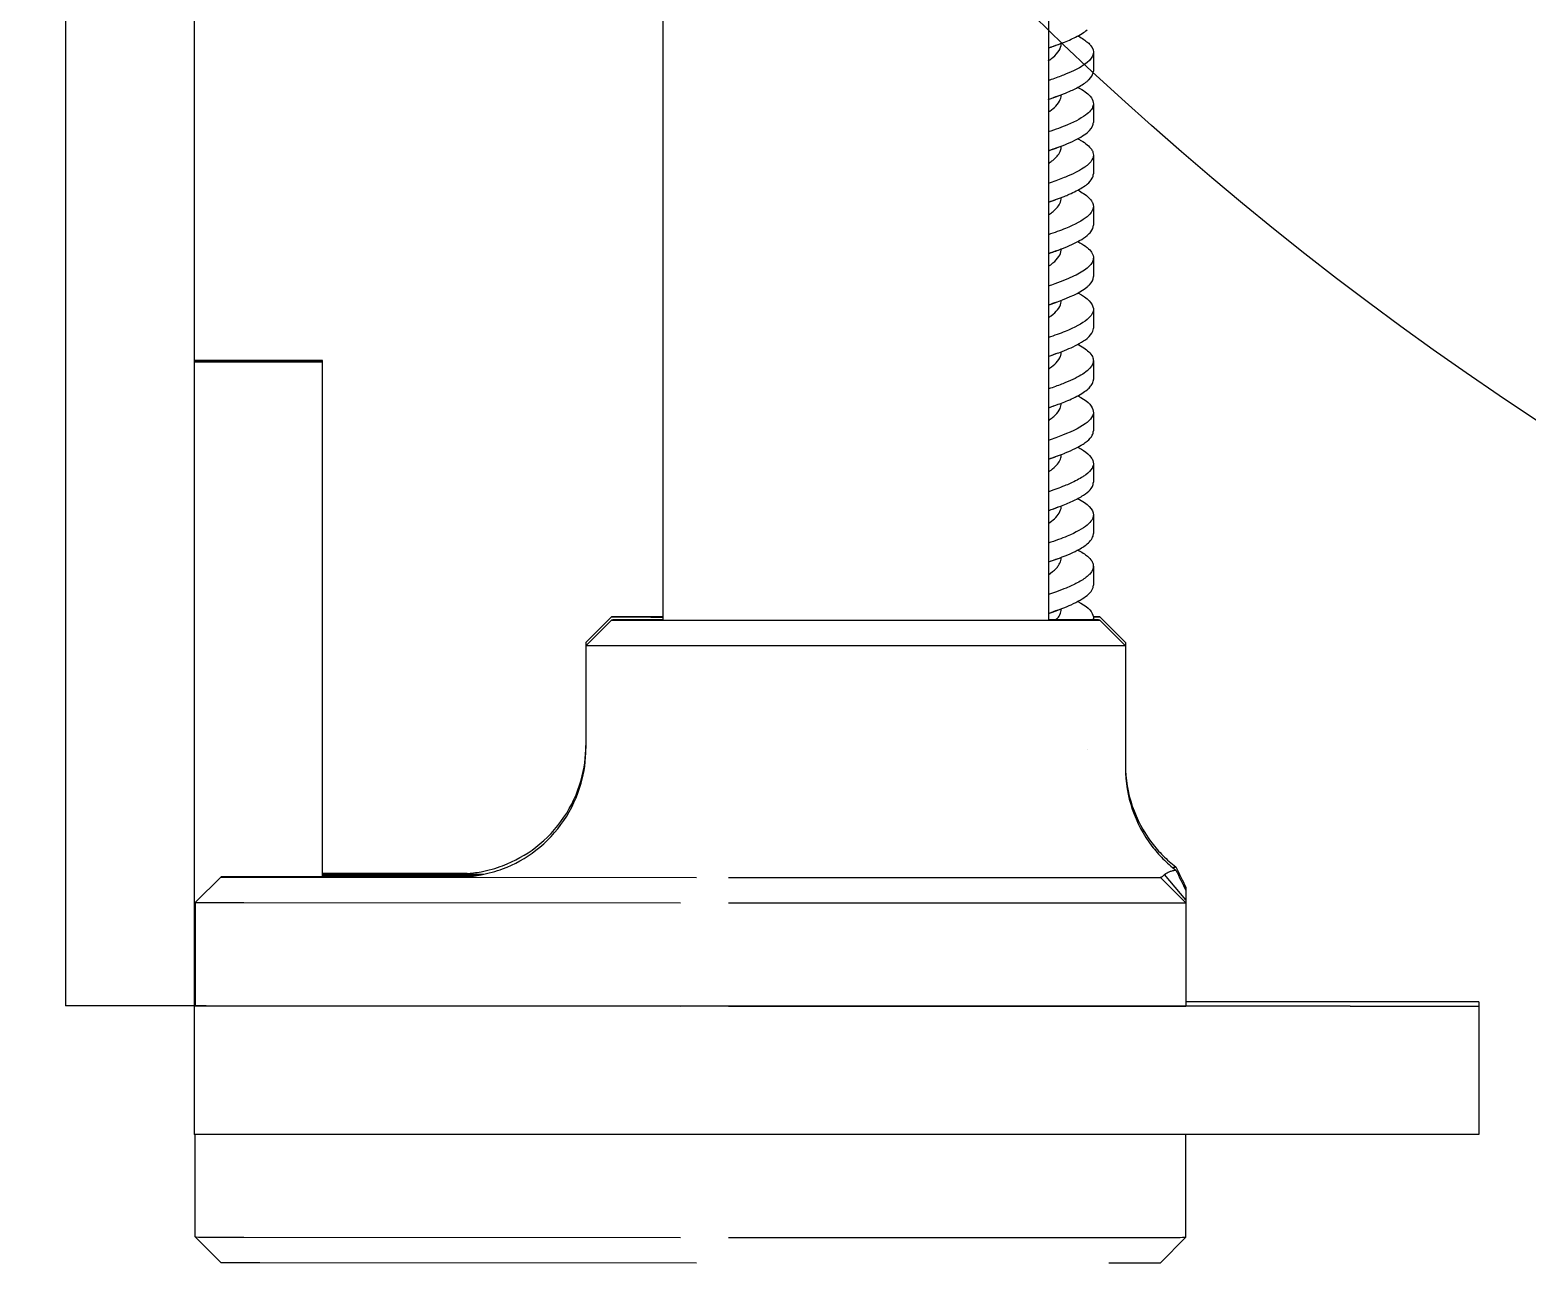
# Model space of a CAD drawing. Header units: millimetres. Extents: x 129 to 6329, y 33 to 3553.
# Drawn here: x 4498.1 to 4614.6, y 727.9 to 823.8 of the extents above; entities that cross this region are included whole.
import ezdxf

# ---------------------------------------------------------------- set-up
doc = ezdxf.new("R2010")
doc.units = ezdxf.units.MM
doc.layers.add('vistasIsometricas', color=255, linetype='Continuous')

msp = doc.modelspace()

# ---------------------------------------------------------------- linework, layer by layer
at = {"layer": 'vistasIsometricas', "extrusion": (0, 1, 0)}
for p, q in [((4500.879, 1483.89), (4500.879, 747.89)), ((4510.879, 1483.218), (4510.879, 747.89)), ((4547.379, 1055.264), (4547.379, 777.92)), ((4577.379, 1055.264), (4577.379, 777.92)), ((4578.379, 822.773), (4578.379, 822.793)), ((4580.879, 822.097), (4580.879, 820.639)), ((4578.379, 818.773), (4578.379, 818.793)), ((4580.879, 818.103), (4580.879, 816.639)), ((4578.379, 814.773), (4578.379, 814.793)), ((4580.879, 814.103), (4580.879, 812.639)), ((4578.379, 810.773), (4578.379, 810.793)), ((4580.879, 810.103), (4580.879, 808.639)), ((4578.379, 806.773), (4578.379, 806.793)), ((4580.879, 806.103), (4580.879, 804.639)), ((4578.379, 802.773), (4578.379, 802.793)), ((4580.879, 802.104), (4580.879, 800.639)), ((4578.379, 798.773), (4578.379, 798.793)), ((4520.879, 798.108), (4510.879, 798.108)), ((4520.879, 798.058), (4510.879, 798.058)), ((4520.879, 798.024), (4510.879, 798.024)), ((4520.879, 797.974), (4510.879, 797.974)), ((4520.879, 798.058), (4520.879, 798.108)), ((4520.879, 798.024), (4520.879, 798.058)), ((4520.879, 797.974), (4520.879, 798.024)), ((4520.879, 757.974), (4520.879, 797.974)), ((4580.879, 798.103), (4580.879, 796.639)), ((4578.379, 794.773), (4578.379, 794.793)), ((4580.879, 794.104), (4580.879, 792.639)), ((4578.379, 790.773), (4578.379, 790.793)), ((4580.879, 790.103), (4580.879, 788.639)), ((4578.379, 786.773), (4578.379, 786.793)), ((4580.879, 786.104), (4580.879, 784.639)), ((4578.379, 782.773), (4578.379, 782.793)), ((4580.879, 782.104), (4580.879, 780.639)), ((4578.379, 778.773), (4578.379, 778.793)), ((4543.379, 778.162), (4541.379, 776.162)), ((4543.379, 777.92), (4541.379, 775.92)), ((4580.879, 778.098), (4580.879, 777.924)), ((4581.379, 778.162), (4583.379, 776.162)), ((4581.379, 777.92), (4583.379, 775.92)), ((4541.379, 776.162), (4541.379, 775.92)), ((4583.379, 776.162), (4583.379, 775.92)), ((4541.379, 775.92), (4541.379, 767.92)), ((4583.379, 775.92), (4583.379, 766.403)), ((4512.979, 757.933), (4510.979, 755.933)), ((4512.979, 757.933), (4512.979, 757.908)), ((4532.136, 757.949), (4515.993, 757.938)), ((4515.993, 757.902), (4549.985, 757.88)), ((4532.136, 758.191), (4520.879, 758.183)), ((4520.879, 758.141), (4533.428, 758.132)), ((4533.309, 758.108), (4520.879, 758.108)), ((4533.033, 758.058), (4520.879, 758.058)), ((4532.818, 758.024), (4520.879, 758.024)), ((4532.413, 757.974), (4520.879, 757.974)), ((4552.478, 757.879), (4582.079, 757.879)), ((4586.079, 757.882), (4586.079, 757.904)), ((4588.079, 755.904), (4586.079, 757.904)), ((4588.079, 756.152), (4586.412, 758.111)), ((4510.979, 755.908), (4510.979, 755.933)), ((4510.979, 755.908), (4510.979, 747.908)), ((4548.738, 755.878), (4514.747, 755.901)), ((4582.079, 755.877), (4552.478, 755.877)), ((4588.079, 755.904), (4588.079, 755.882)), ((4588.079, 755.882), (4588.079, 747.882)), ((4600.879, 748.209), (4588.079, 748.209)), ((4610.879, 748.201), (4610.879, 747.882)), ((4510.879, 747.89), (4500.879, 747.89)), ((4510.879, 747.974), (4510.979, 747.974)), ((4510.879, 747.887), (4510.879, 747.89)), ((4510.879, 747.887), (4510.879, 737.887)), ((4514.747, 747.901), (4548.738, 747.878)), ((4600.879, 747.873), (4526.879, 747.873)), ((4552.478, 747.877), (4582.079, 747.877)), ((4610.879, 747.882), (4610.879, 737.882)), ((4510.979, 729.908), (4510.979, 737.885)), ((4600.879, 737.873), (4526.879, 737.873)), ((4588.079, 729.882), (4588.079, 737.873)), ((4512.979, 727.908), (4510.979, 729.908)), ((4514.747, 729.901), (4548.738, 729.878)), ((4552.478, 729.877), (4582.079, 729.877)), ((4586.079, 727.882), (4588.079, 729.882)), ((4549.985, 727.88), (4515.993, 727.902))]:
    msp.add_line(p, q, dxfattribs=at)
at = {"layer": 'vistasIsometricas'}
msp.add_circle((4757.479, 1010.469), 259.373, dxfattribs=at)
for centre, major_axis, start_param, end_param in [((4562.379, 777.92), (-19, 0), -0.6608453, 3.8024379), ((4562.379, 778.162), (19, 0), 2.4807474, 3.8024379), ((4562.379, 777.92), (15, 0), 3.1415927, 6.2831853), ((4562.379, 778.162), (-19, 0), 2.9111371, 3.3721997), ((4520.979, 757.933), (-8, 0), -0.8979153, 0), ((4520.979, 757.908), (8, 0), 3.1415927, 4.0395079), ((4522.379, 758.162), (-3, 0), 1.0471976, 5.2359878), ((4582.079, 757.882), (-4, 0), 1.5707963, 3.1415927), ((4600.879, 748.201), (-10, 0), 3.1415927, 4.712389), ((4520.979, 747.908), (10, 0), 3.1415927, 4.0395079), ((4582.079, 747.882), (-6, 0), 1.5707963, 3.1415927), ((4600.879, 747.882), (10, 0), 4.712389, 6.2831853), ((4520.979, 729.908), (10, 0), 3.1415927, 4.0395079), ((4582.079, 729.882), (-6, 0), 1.5707963, 3.1415927)]:
    msp.add_ellipse(centre, major_axis=major_axis, ratio=0.0008396, start_param=start_param, end_param=end_param, dxfattribs=at)
at = {"layer": 'vistasIsometricas', "extrusion": (-2.28571e-16, -2.17687e-33, -1)}
msp.add_ellipse((4562.379, 775.92), major_axis=(21, 0), ratio=0.0008396, start_param=-0.0008396, end_param=3.1424323, dxfattribs=at)
at = {"layer": 'vistasIsometricas', "extrusion": (-2.4e-16, -1.184e-30, -1)}
msp.add_ellipse((4520.979, 755.908), major_axis=(10, 0), ratio=0.0008396, start_param=2.2436774, end_param=3.1415927, dxfattribs=at)
at = {"layer": 'vistasIsometricas', "extrusion": (-2.66667e-16, 2.12444e-30, -1)}
msp.add_ellipse((4582.079, 755.882), major_axis=(-6, 0), ratio=0.0008396, start_param=3.1415927, end_param=4.712389, dxfattribs=at)
at = {"layer": 'vistasIsometricas', "extrusion": (-2e-16, 0, -1)}
for centre in [(4526.879, 747.887), (4526.879, 737.887)]:
    msp.add_ellipse(centre, major_axis=(16, 0), ratio=0.0008396, start_param=1.5707963, end_param=3.1415927, dxfattribs=at)
at = {"layer": 'vistasIsometricas', "extrusion": (-2.4e-16, -5.632e-31, -1)}
msp.add_ellipse((4600.879, 737.882), major_axis=(10, 0), ratio=0.0008396, start_param=0, end_param=1.5707963, dxfattribs=at)
at = {"layer": 'vistasIsometricas', "extrusion": (-2e-16, -8.07148e-43, -1)}
msp.add_ellipse((4520.979, 727.908), major_axis=(8, 0), ratio=0.0008396, start_param=2.2436774, end_param=3.140753, dxfattribs=at)
at = {"layer": 'vistasIsometricas', "extrusion": (-2e-16, -4.52619e-43, -1)}
msp.add_ellipse((4582.079, 727.882), major_axis=(4, 0), ratio=0.0008396, start_param=0.0008396, end_param=1.5707963, dxfattribs=at)
at = {"layer": 'vistasIsometricas'}
for points, knots in [([(4577.379, 822.435), (4577.528, 822.485), (4577.673, 822.535), (4577.814, 822.585), (4578.049, 822.668), (4578.273, 822.751), (4578.485, 822.835), (4578.858, 822.981), (4579.194, 823.128), (4579.486, 823.275), (4579.86, 823.462), (4580.164, 823.65), (4580.391, 823.838)], [0.100966748, 0.100966748, 0.100966748, 0.100966748, 0.1011828654, 0.1011828654, 0.1011828654, 0.1015432777, 0.1015432777, 0.1015432777, 0.1021777622, 0.1021777622, 0.1021777622, 0.1029883668, 0.1029883668, 0.1029883668, 0.1029883668]), ([(4577.379, 821.44), (4577.383, 821.443), (4577.387, 821.445), (4577.515, 821.533), (4577.628, 821.618), (4577.941, 821.88), (4578.103, 822.057), (4578.317, 822.404), (4578.373, 822.574), (4578.379, 822.754), (4578.379, 822.763), (4578.379, 822.773)], [-19.38087671, -19.38087671, -19.38087671, -19.38087671, -19.3796805, -19.3796805, -19.34003035, -19.34003035, -19.25761169, -19.25761169, -19.17848212, -19.17848212, -19.17387894, -19.17387894, -19.17387894, -19.17387894]), ([(4579.672, 823.371), (4579.685, 823.365), (4579.697, 823.358), (4580.015, 823.185), (4580.265, 823.019), (4580.537, 822.778), (4580.608, 822.704), (4580.846, 822.407), (4580.912, 822.185), (4580.816, 821.741), (4580.657, 821.522), (4580.391, 821.302)], [2.82517859, 2.82517859, 2.82517859, 2.82517859, 2.8292182, 2.8292182, 2.93018957, 2.93018957, 2.9750656, 2.9750656, 3.11023385, 3.11023385, 3.24367306, 3.24367306, 3.24367306, 3.24367306]), ([(4580.391, 821.302), (4580.131, 821.087), (4579.771, 820.873), (4579.09, 820.549), (4578.839, 820.44), (4578.267, 820.212), (4577.945, 820.093), (4577.527, 819.949), (4577.454, 819.924), (4577.379, 819.899)], [0.00001602, 0.00001602, 0.00001602, 0.00001602, 0.13030753, 0.13030753, 0.19641192, 0.19641192, 0.26853455, 0.26853455, 0.28369629, 0.28369629, 0.28369629, 0.28369629]), ([(4577.379, 818.435), (4577.389, 818.438), (4577.398, 818.441), (4577.565, 818.497), (4577.718, 818.551), (4578.343, 818.773), (4578.771, 818.943), (4579.292, 819.179), (4579.429, 819.245), (4579.895, 819.485), (4580.172, 819.658), (4580.444, 819.882), (4580.5, 819.932), (4580.718, 820.151), (4580.823, 820.319), (4580.873, 820.539), (4580.879, 820.589), (4580.879, 820.639)], [1.33849768, 1.33849768, 1.33849768, 1.33849768, 1.34043276, 1.34043276, 1.37261066, 1.37261066, 1.47562113, 1.47562113, 1.51571681, 1.51571681, 1.62088994, 1.62088994, 1.65124403, 1.65124403, 1.75368973, 1.75368973, 1.78415388, 1.78415388, 1.78415388, 1.78415388]), ([(4579.672, 819.371), (4579.673, 819.371), (4579.674, 819.371), (4579.674, 819.37), (4579.882, 819.259), (4580.067, 819.146), (4580.227, 819.031), (4580.387, 818.916), (4580.522, 818.799), (4580.626, 818.68), (4580.765, 818.52), (4580.85, 818.358), (4580.873, 818.192), (4580.882, 818.125), (4580.881, 818.057), (4580.869, 817.989), (4580.83, 817.765), (4580.674, 817.536), (4580.391, 817.302)], [0.9083892364, 0.9083892364, 0.9083892364, 0.9083892364, 0.9083905055, 0.9083905055, 0.9083905055, 0.9088109033, 0.9088109033, 0.9088109033, 0.9092348817, 0.9092348817, 0.9092348817, 0.9098048334, 0.9098048334, 0.9098048334, 0.9100368615, 0.9100368615, 0.9100368615, 0.9107987636, 0.9107987636, 0.9107987636, 0.9107987636]), ([(4577.379, 817.44), (4577.42, 817.468), (4577.46, 817.496), (4577.673, 817.651), (4577.824, 817.777), (4578.116, 818.075), (4578.237, 818.246), (4578.337, 818.493), (4578.358, 818.568), (4578.376, 818.686), (4578.379, 818.73), (4578.379, 818.773)], [-21.24869334, -21.24869334, -21.24869334, -21.24869334, -21.23570684, -21.23570684, -21.17670861, -21.17670861, -21.0969111, -21.0969111, -21.06201664, -21.06201664, -21.04172758, -21.04172758, -21.04172758, -21.04172758]), ([(4580.391, 817.302), (4580.055, 817.024), (4579.541, 816.74), (4578.852, 816.448), (4578.426, 816.268), (4577.927, 816.085), (4577.37, 815.899)], [0.9107987636, 0.9107987636, 0.9107987636, 0.9107987636, 0.9117010685, 0.9117010685, 0.9117010685, 0.9122597053, 0.9122597053, 0.9122597053, 0.9122597053]), ([(4577.379, 814.435), (4577.42, 814.449), (4577.461, 814.462), (4578.178, 814.707), (4578.771, 814.936), (4579.741, 815.391), (4580.12, 815.614), (4580.391, 815.838)], [2.95996242, 2.95996242, 2.95996242, 2.95996242, 2.96832191, 2.96832191, 3.10813708, 3.10813708, 3.24382343, 3.24382343, 3.24382343, 3.24382343]), ([(4580.391, 815.838), (4580.663, 816.063), (4580.819, 816.285), (4580.865, 816.503), (4580.874, 816.549), (4580.879, 816.594), (4580.879, 816.639)], [0.0888612408, 0.0888612408, 0.0888612408, 0.0888612408, 0.0897441875, 0.0897441875, 0.0897441875, 0.089928521, 0.089928521, 0.089928521, 0.089928521]), ([(4577.379, 813.44), (4577.477, 813.507), (4577.568, 813.573), (4577.737, 813.707), (4577.815, 813.775), (4577.971, 813.924), (4578.046, 814.006), (4578.208, 814.213), (4578.279, 814.338), (4578.361, 814.567), (4578.379, 814.67), (4578.379, 814.773)], [-21.78965959, -21.78965959, -21.78965959, -21.78965959, -21.75859932, -21.75859932, -21.72730174, -21.72730174, -21.68914108, -21.68914108, -21.63078421, -21.63078421, -21.58271176, -21.58271176, -21.58271176, -21.58271176]), ([(4579.672, 815.371), (4579.712, 815.35), (4579.75, 815.329), (4579.788, 815.308), (4579.828, 815.285), (4579.868, 815.262), (4579.907, 815.239), (4580.294, 815.009), (4580.571, 814.779), (4580.728, 814.549), (4580.783, 814.467), (4580.823, 814.386), (4580.848, 814.305), (4580.894, 814.156), (4580.889, 814.007), (4580.833, 813.858), (4580.763, 813.673), (4580.615, 813.487), (4580.391, 813.302)], [0.9092555619, 0.9092555619, 0.9092555619, 0.9092555619, 0.9093466941, 0.9093466941, 0.9093466941, 0.9094458362, 0.9094458362, 0.9094458362, 0.9104407111, 0.9104407111, 0.9104407111, 0.9107917819, 0.9107917819, 0.9107917819, 0.9114356083, 0.9114356083, 0.9114356083, 0.9122368697, 0.9122368697, 0.9122368697, 0.9122368697]), ([(4580.391, 813.302), (4580.336, 813.257), (4580.278, 813.212), (4580.215, 813.167), (4579.892, 812.937), (4579.455, 812.707), (4578.919, 812.477), (4578.781, 812.418), (4578.636, 812.358), (4578.485, 812.299), (4578.146, 812.166), (4577.776, 812.032), (4577.379, 811.899)], [0.9122368697, 0.9122368697, 0.9122368697, 0.9122368697, 0.9124304813, 0.9124304813, 0.9124304813, 0.9134253546, 0.9134253546, 0.9134253546, 0.9136819576, 0.9136819576, 0.9136819576, 0.9142584892, 0.9142584892, 0.9142584892, 0.9142584892]), ([(4580.391, 811.838), (4580.574, 811.989), (4580.706, 812.14), (4580.848, 812.407), (4580.879, 812.523), (4580.879, 812.639)], [0.00001533, 0.00001533, 0.00001533, 0.00001533, 0.09171437, 0.09171437, 0.16205741, 0.16205741, 0.16205741, 0.16205741]), ([(4577.379, 810.435), (4577.816, 810.582), (4578.227, 810.73), (4578.603, 810.882), (4578.739, 810.936), (4578.871, 810.991), (4578.998, 811.047), (4579.391, 811.219), (4579.736, 811.394), (4580.019, 811.572), (4580.158, 811.66), (4580.283, 811.748), (4580.391, 811.838)], [0.0876025683, 0.0876025683, 0.0876025683, 0.0876025683, 0.0881690572, 0.0881690572, 0.0881690572, 0.0883740821, 0.0883740821, 0.0883740821, 0.0890119541, 0.0890119541, 0.0890119541, 0.0893265779, 0.0893265779, 0.0893265779, 0.0893265779]), ([(4579.672, 811.371), (4579.835, 811.284), (4579.983, 811.196), (4580.116, 811.108), (4580.444, 810.89), (4580.673, 810.668), (4580.79, 810.445), (4580.795, 810.436), (4580.799, 810.427), (4580.804, 810.418), (4580.913, 810.19), (4580.904, 809.96), (4580.771, 809.727), (4580.69, 809.586), (4580.563, 809.444), (4580.391, 809.302)], [0.9164683224, 0.9164683224, 0.9164683224, 0.9164683224, 0.9168591253, 0.9168591253, 0.9168591253, 0.9178287872, 0.9178287872, 0.9178287872, 0.9178683916, 0.9178683916, 0.9178683916, 0.9188558355, 0.9188558355, 0.9188558355, 0.9194533994, 0.9194533994, 0.9194533994, 0.9194533994]), ([(4577.379, 809.44), (4577.412, 809.463), (4577.445, 809.486), (4577.572, 809.576), (4577.659, 809.644), (4577.837, 809.794), (4577.923, 809.875), (4578.115, 810.082), (4578.204, 810.208), (4578.342, 810.48), (4578.379, 810.626), (4578.379, 810.773)], [-22.49325584, -22.49325584, -22.49325584, -22.49325584, -22.48268017, -22.48268017, -22.45108007, -22.45108007, -22.41301277, -22.41301277, -22.35471346, -22.35471346, -22.28629924, -22.28629924, -22.28629924, -22.28629924]), ([(4580.391, 809.302), (4580.026, 809), (4579.454, 808.694), (4578.697, 808.384), (4578.305, 808.223), (4577.86, 808.061), (4577.373, 807.899)], [0.9194533994, 0.9194533994, 0.9194533994, 0.9194533994, 0.9207189639, 0.9207189639, 0.9207189639, 0.9213744946, 0.9213744946, 0.9213744946, 0.9213744946]), ([(4577.379, 806.435), (4577.692, 806.54), (4577.989, 806.645), (4578.267, 806.751), (4578.341, 806.779), (4578.414, 806.807), (4578.485, 806.835), (4578.999, 807.037), (4579.441, 807.239), (4579.799, 807.441), (4580.033, 807.573), (4580.231, 807.705), (4580.39, 807.838)], [0.07784549, 0.07784549, 0.07784549, 0.07784549, 0.0783006844, 0.0783006844, 0.0783006844, 0.0784218722, 0.0784218722, 0.0784218722, 0.0792955639, 0.0792955639, 0.0792955639, 0.0798669593, 0.0798669593, 0.0798669593, 0.0798669593]), ([(4580.39, 807.838), (4580.509, 807.936), (4580.606, 808.034), (4580.682, 808.132), (4580.813, 808.301), (4580.879, 808.47), (4580.879, 808.639)], [0.0798669598, 0.0798669598, 0.0798669598, 0.0798669598, 0.0802904534, 0.0802904534, 0.0802904534, 0.0810219102, 0.0810219102, 0.0810219102, 0.0810219102]), ([(4577.379, 805.44), (4577.507, 805.527), (4577.624, 805.615), (4577.926, 805.867), (4578.08, 806.031), (4578.3, 806.366), (4578.363, 806.536), (4578.378, 806.728), (4578.379, 806.751), (4578.379, 806.773)], [-21.87098104, -21.87098104, -21.87098104, -21.87098104, -21.83028917, -21.83028917, -21.75360522, -21.75360522, -21.6744126, -21.6744126, -21.66396794, -21.66396794, -21.66396794, -21.66396794]), ([(4579.672, 807.371), (4579.898, 807.25), (4580.094, 807.129), (4580.349, 806.942), (4580.429, 806.876), (4580.631, 806.686), (4580.729, 806.563), (4580.89, 806.25), (4580.905, 806.061), (4580.805, 805.78), (4580.753, 805.688), (4580.606, 805.498), (4580.509, 805.4), (4580.391, 805.302)], [2.82567184, 2.82567184, 2.82567184, 2.82567184, 2.89919582, 2.89919582, 2.93917586, 2.93917586, 3.01400834, 3.01400834, 3.12880368, 3.12880368, 3.18457234, 3.18457234, 3.24396067, 3.24396067, 3.24396067, 3.24396067]), ([(4580.391, 805.302), (4580.261, 805.194), (4580.106, 805.087), (4579.768, 804.884), (4579.59, 804.789), (4578.967, 804.486), (4578.457, 804.279), (4577.715, 804.013), (4577.55, 803.956), (4577.379, 803.899)], [0.00001806, 0.00001806, 0.00001806, 0.00001806, 0.06502945, 0.06502945, 0.12291706, 0.12291706, 0.24891732, 0.24891732, 0.28367489, 0.28367489, 0.28367489, 0.28367489]), ([(4580.391, 803.837), (4580.456, 803.892), (4580.515, 803.946), (4580.568, 804), (4580.774, 804.213), (4580.879, 804.426), (4580.879, 804.639)], [0.0740865976, 0.0740865976, 0.0740865976, 0.0740865976, 0.0743211452, 0.0743211452, 0.0743211452, 0.0752415324, 0.0752415324, 0.0752415324, 0.0752415324]), ([(4577.378, 802.435), (4577.775, 802.568), (4578.146, 802.701), (4578.485, 802.834), (4579.335, 803.169), (4579.987, 803.503), (4580.391, 803.837)], [0.0720649959, 0.0720649959, 0.0720649959, 0.0720649959, 0.0726415102, 0.0726415102, 0.0726415102, 0.0740865975, 0.0740865975, 0.0740865975, 0.0740865975]), ([(4579.672, 803.371), (4580.449, 802.953), (4580.846, 802.547), (4580.877, 802.155), (4580.9, 801.863), (4580.726, 801.579), (4580.391, 801.302)], [0.9229651793, 0.9229651793, 0.9229651793, 0.9229651793, 0.9241442993, 0.9241442993, 0.9241442993, 0.9250195987, 0.9250195987, 0.9250195987, 0.9250195987]), ([(4577.379, 801.44), (4577.458, 801.494), (4577.533, 801.548), (4577.8, 801.754), (4577.962, 801.905), (4578.228, 802.232), (4578.319, 802.406), (4578.372, 802.645), (4578.379, 802.709), (4578.379, 802.773)], [-23.73916587, -23.73916587, -23.73916587, -23.73916587, -23.71408707, -23.71408707, -23.64338651, -23.64338651, -23.56210988, -23.56210988, -23.53217476, -23.53217476, -23.53217476, -23.53217476]), ([(4580.391, 801.302), (4580.005, 800.983), (4579.408, 800.673), (4578.672, 800.374), (4578.277, 800.213), (4577.844, 800.054), (4577.383, 799.899)], [0.9250195987, 0.9250195987, 0.9250195987, 0.9250195987, 0.9260270399, 0.9260270399, 0.9260270399, 0.9265679563, 0.9265679563, 0.9265679563, 0.9265679563]), ([(4580.391, 799.838), (4580.611, 800.02), (4580.759, 800.202), (4580.857, 800.456), (4580.873, 800.526), (4580.879, 800.611), (4580.879, 800.625), (4580.879, 800.639)], [0.00001509, 0.00001509, 0.00001509, 0.00001509, 0.11070877, 0.11070877, 0.15343228, 0.15343228, 0.16206011, 0.16206011, 0.16206011, 0.16206011]), ([(4577.379, 798.435), (4577.761, 798.563), (4578.118, 798.691), (4578.696, 798.917), (4578.928, 799.014), (4579.376, 799.217), (4579.588, 799.323), (4580.021, 799.565), (4580.226, 799.701), (4580.391, 799.838)], [2.96068664, 2.96068664, 2.96068664, 2.96068664, 3.03856401, 3.03856401, 3.09738964, 3.09738964, 3.16172657, 3.16172657, 3.24425987, 3.24425987, 3.24425987, 3.24425987]), ([(4577.379, 797.44), (4577.411, 797.462), (4577.443, 797.484), (4577.671, 797.647), (4577.839, 797.789), (4578.136, 798.1), (4578.25, 798.27), (4578.345, 798.518), (4578.364, 798.596), (4578.377, 798.707), (4578.379, 798.74), (4578.379, 798.773)], [-24.2798402, -24.2798402, -24.2798402, -24.2798402, -24.26965495, -24.26965495, -24.20371189, -24.20371189, -24.12463443, -24.12463443, -24.08838898, -24.08838898, -24.0728764, -24.0728764, -24.0728764, -24.0728764]), ([(4579.672, 799.371), (4579.699, 799.357), (4579.726, 799.343), (4579.751, 799.328), (4580.12, 799.124), (4580.404, 798.919), (4580.594, 798.715), (4580.717, 798.582), (4580.801, 798.449), (4580.844, 798.317), (4580.876, 798.219), (4580.886, 798.122), (4580.874, 798.024), (4580.846, 797.794), (4580.696, 797.564), (4580.428, 797.333), (4580.416, 797.323), (4580.403, 797.312), (4580.391, 797.302)], [0.9325191214, 0.9325191214, 0.9325191214, 0.9325191214, 0.9325816638, 0.9325816638, 0.9325816638, 0.9334702884, 0.9334702884, 0.9334702884, 0.934045679, 0.934045679, 0.934045679, 0.9344683226, 0.9344683226, 0.9344683226, 0.9354640771, 0.9354640771, 0.9354640771, 0.9355096942, 0.9355096942, 0.9355096942, 0.9355096942]), ([(4580.391, 797.302), (4580.125, 797.082), (4579.754, 796.863), (4579.288, 796.643), (4579.053, 796.532), (4578.794, 796.421), (4578.513, 796.31), (4578.212, 796.191), (4577.886, 796.072), (4577.538, 795.953), (4577.485, 795.935), (4577.432, 795.917), (4577.379, 795.899)], [0.9355096956, 0.9355096956, 0.9355096956, 0.9355096956, 0.9364575967, 0.9364575967, 0.9364575967, 0.9369358576, 0.9369358576, 0.9369358576, 0.9374489131, 0.9374489131, 0.9374489131, 0.9375259722, 0.9375259722, 0.9375259722, 0.9375259722]), ([(4577.379, 794.435), (4577.551, 794.493), (4577.719, 794.551), (4578.246, 794.739), (4578.583, 794.869), (4579.09, 795.086), (4579.278, 795.172), (4579.842, 795.451), (4580.157, 795.644), (4580.499, 795.928), (4580.59, 796.018), (4580.742, 796.205), (4580.799, 796.302), (4580.859, 796.464), (4580.873, 796.529), (4580.879, 796.61), (4580.879, 796.625), (4580.879, 796.639)], [1.33829429, 1.33829429, 1.33829429, 1.33829429, 1.37342883, 1.37342883, 1.45252794, 1.45252794, 1.50464341, 1.50464341, 1.62192573, 1.62192573, 1.67650049, 1.67650049, 1.73535366, 1.73535366, 1.77486952, 1.77486952, 1.78389771, 1.78389771, 1.78389771, 1.78389771]), ([(4577.379, 793.44), (4577.481, 793.51), (4577.576, 793.579), (4577.752, 793.72), (4577.833, 793.791), (4578.088, 794.039), (4578.218, 794.215), (4578.351, 794.519), (4578.379, 794.646), (4578.379, 794.773)], [-24.98325505, -24.98325505, -24.98325505, -24.98325505, -24.9508089, -24.9508089, -24.91772458, -24.91772458, -24.83547439, -24.83547439, -24.77623349, -24.77623349, -24.77623349, -24.77623349]), ([(4579.671, 795.372), (4580.332, 795.016), (4580.738, 794.661), (4580.848, 794.305), (4580.951, 793.971), (4580.795, 793.636), (4580.391, 793.302)], [0.9381572834, 0.9381572834, 0.9381572834, 0.9381572834, 0.9396935347, 0.9396935347, 0.9396935347, 0.9411386232, 0.9411386232, 0.9411386232, 0.9411386232]), ([(4580.391, 793.302), (4579.987, 792.968), (4579.335, 792.633), (4578.485, 792.299), (4578.146, 792.166), (4577.775, 792.032), (4577.377, 791.899)], [0.9411386232, 0.9411386232, 0.9411386232, 0.9411386232, 0.9425837118, 0.9425837118, 0.9425837118, 0.9431602263, 0.9431602263, 0.9431602263, 0.9431602263]), ([(4580.391, 791.838), (4580.576, 791.991), (4580.71, 792.145), (4580.79, 792.298), (4580.849, 792.412), (4580.879, 792.526), (4580.879, 792.639)], [0.0560309198, 0.0560309198, 0.0560309198, 0.0560309198, 0.0566907897, 0.0566907897, 0.0566907897, 0.0571841151, 0.0571841151, 0.0571841151, 0.0571841151]), ([(4577.379, 790.435), (4577.825, 790.585), (4578.236, 790.734), (4578.606, 790.883), (4578.634, 790.894), (4578.662, 790.905), (4578.689, 790.917), (4579.255, 791.148), (4579.721, 791.378), (4580.073, 791.607), (4580.192, 791.684), (4580.298, 791.761), (4580.391, 791.838)], [0.0540457292, 0.0540457292, 0.0540457292, 0.0540457292, 0.0546751541, 0.0546751541, 0.0546751541, 0.0547229646, 0.0547229646, 0.0547229646, 0.0557017277, 0.0557017277, 0.0557017277, 0.0560309177, 0.0560309177, 0.0560309177, 0.0560309177]), ([(4579.672, 791.371), (4579.705, 791.354), (4579.737, 791.336), (4579.896, 791.248), (4580.013, 791.177), (4580.372, 790.937), (4580.564, 790.768), (4580.729, 790.55), (4580.761, 790.5), (4580.879, 790.277), (4580.902, 790.104), (4580.838, 789.863), (4580.81, 789.797), (4580.675, 789.56), (4580.513, 789.39), (4580.218, 789.168), (4580.142, 789.115), (4579.792, 788.889), (4579.461, 788.717), (4578.93, 788.48), (4578.78, 788.417), (4578.246, 788.202), (4577.83, 788.05), (4577.379, 787.899)], [2.82568737, 2.82568737, 2.82568737, 2.82568737, 2.83637879, 2.83637879, 2.87936566, 2.87936566, 2.98172346, 2.98172346, 3.01178676, 3.01178676, 3.11699528, 3.11699528, 3.15742014, 3.15742014, 3.26035032, 3.26035032, 3.29230139, 3.29230139, 3.39718651, 3.39718651, 3.43565065, 3.43565065, 3.52760597, 3.52760597, 3.52760597, 3.52760597]), ([(4577.379, 789.44), (4577.453, 789.491), (4577.524, 789.542), (4577.915, 789.84), (4578.143, 790.086), (4578.334, 790.465), (4578.371, 790.596), (4578.379, 790.743), (4578.379, 790.758), (4578.379, 790.773)], [-24.36132685, -24.36132685, -24.36132685, -24.36132685, -24.33770851, -24.33770851, -24.22255439, -24.22255439, -24.16131862, -24.16131862, -24.15422575, -24.15422575, -24.15422575, -24.15422575]), ([(4577.379, 786.435), (4577.522, 786.483), (4577.662, 786.531), (4578.052, 786.669), (4578.293, 786.759), (4578.87, 786.987), (4579.186, 787.125), (4579.634, 787.348), (4579.789, 787.433), (4580.05, 787.59), (4580.16, 787.662), (4580.451, 787.876), (4580.6, 788.018), (4580.741, 788.211), (4580.773, 788.263), (4580.852, 788.424), (4580.879, 788.531), (4580.879, 788.639)], [1.33885283, 1.33885283, 1.33885283, 1.33885283, 1.36809431, 1.36809431, 1.42247147, 1.42247147, 1.5065026, 1.5065026, 1.55761783, 1.55761783, 1.60163367, 1.60163367, 1.68744451, 1.68744451, 1.7189454, 1.7189454, 1.7844402, 1.7844402, 1.7844402, 1.7844402]), ([(4577.379, 785.44), (4577.557, 785.561), (4577.712, 785.682), (4577.998, 785.945), (4578.12, 786.086), (4578.314, 786.398), (4578.371, 786.567), (4578.379, 786.749), (4578.379, 786.761), (4578.379, 786.773)], [-26.22922857, -26.22922857, -26.22922857, -26.22922857, -26.17279655, -26.17279655, -26.10695694, -26.10695694, -26.02787548, -26.02787548, -26.02221843, -26.02221843, -26.02221843, -26.02221843]), ([(4579.669, 787.372), (4580.43, 786.963), (4580.891, 786.534), (4580.879, 786.087), (4580.872, 785.831), (4580.714, 785.57), (4580.391, 785.302)], [0.9537170421, 0.9537170421, 0.9537170421, 0.9537170421, 0.9553821522, 0.9553821522, 0.9553821522, 0.9563317186, 0.9563317186, 0.9563317186, 0.9563317186]), ([(4580.391, 785.302), (4580.053, 785.022), (4579.534, 784.736), (4578.839, 784.443), (4578.415, 784.264), (4577.921, 784.083), (4577.371, 783.899)], [0.9563317186, 0.9563317186, 0.9563317186, 0.9563317186, 0.9573227594, 0.9573227594, 0.9573227594, 0.9579270724, 0.9579270724, 0.9579270724, 0.9579270724]), ([(4580.391, 783.838), (4580.676, 784.073), (4580.838, 784.308), (4580.877, 784.576), (4580.879, 784.608), (4580.879, 784.639)], [0.00001359, 0.00001359, 0.00001359, 0.00001359, 0.14293371, 0.14293371, 0.16218134, 0.16218134, 0.16218134, 0.16218134]), ([(4577.379, 782.435), (4577.595, 782.507), (4577.805, 782.581), (4578.008, 782.654), (4578.625, 782.879), (4579.174, 783.109), (4579.622, 783.345), (4579.929, 783.506), (4580.189, 783.671), (4580.391, 783.838)], [0.0475266084, 0.0475266084, 0.0475266084, 0.0475266084, 0.047797479, 0.047797479, 0.047797479, 0.0486224456, 0.0486224456, 0.0486224456, 0.0491890284, 0.0491890284, 0.0491890284, 0.0491890284]), ([(4579.672, 783.371), (4579.974, 783.21), (4580.226, 783.046), (4580.42, 782.881), (4580.56, 782.761), (4580.67, 782.64), (4580.748, 782.518), (4580.816, 782.41), (4580.859, 782.3), (4580.873, 782.19), (4580.903, 781.963), (4580.815, 781.733), (4580.601, 781.499), (4580.541, 781.434), (4580.47, 781.368), (4580.391, 781.302)], [0.9575297732, 0.9575297732, 0.9575297732, 0.9575297732, 0.9582495812, 0.9582495812, 0.9582495812, 0.9587713915, 0.9587713915, 0.9587713915, 0.9592365178, 0.9592365178, 0.9592365178, 0.9601951208, 0.9601951208, 0.9601951208, 0.9604645901, 0.9604645901, 0.9604645901, 0.9604645901]), ([(4577.379, 781.44), (4577.619, 781.604), (4577.819, 781.767), (4578.045, 782.005), (4578.107, 782.08), (4578.255, 782.289), (4578.319, 782.423), (4578.37, 782.63), (4578.379, 782.701), (4578.379, 782.773)], [-26.77019307, -26.77019307, -26.77019307, -26.77019307, -26.69393595, -26.69393595, -26.65932518, -26.65932518, -26.59668416, -26.59668416, -26.56321476, -26.56321476, -26.56321476, -26.56321476]), ([(4580.391, 781.302), (4580.194, 781.139), (4579.937, 780.975), (4579.622, 780.809), (4579.368, 780.675), (4579.077, 780.541), (4578.749, 780.405), (4578.519, 780.31), (4578.272, 780.215), (4578.008, 780.119), (4577.808, 780.046), (4577.598, 779.972), (4577.379, 779.899)], [0.9604645903, 0.9604645903, 0.9604645903, 0.9604645903, 0.9611277305, 0.9611277305, 0.9611277305, 0.9616615647, 0.9616615647, 0.9616615647, 0.9620363476, 0.9620363476, 0.9620363476, 0.9623207115, 0.9623207115, 0.9623207115, 0.9623207115]), ([(4577.379, 778.435), (4577.486, 778.471), (4577.591, 778.507), (4577.975, 778.641), (4578.24, 778.738), (4578.724, 778.929), (4578.943, 779.021), (4579.404, 779.23), (4579.636, 779.347), (4580.056, 779.589), (4580.24, 779.713), (4580.516, 779.942), (4580.618, 780.046), (4580.795, 780.282), (4580.854, 780.415), (4580.877, 780.579), (4580.879, 780.609), (4580.879, 780.639)], [1.3385181, 1.3385181, 1.3385181, 1.3385181, 1.36031117, 1.36031117, 1.41967929, 1.41967929, 1.47561617, 1.47561617, 1.54663471, 1.54663471, 1.62206484, 1.62206484, 1.6850663, 1.6850663, 1.76560275, 1.76560275, 1.78405194, 1.78405194, 1.78405194, 1.78405194]), ([(4577.973, 777.929), (4578.067, 778.028), (4578.146, 778.127), (4578.297, 778.369), (4578.352, 778.512), (4578.376, 778.694), (4578.379, 778.734), (4578.379, 778.773)], [-27.39714032, -27.39714032, -27.39714032, -27.39714032, -27.35101283, -27.35101283, -27.28451286, -27.28451286, -27.26612794, -27.26612794, -27.26612794, -27.26612794]), ([(4579.671, 779.371), (4580.332, 779.016), (4580.738, 778.66), (4580.848, 778.305), (4580.887, 778.178), (4580.889, 778.051), (4580.854, 777.924)], [0.9612784819, 0.9612784819, 0.9612784819, 0.9612784819, 0.9628149558, 0.9628149558, 0.9628149558, 0.9633633603, 0.9633633603, 0.9633633603, 0.9633633603]), ([(4531.574, 758.165), (4531.574, 758.165), (4531.58, 758.165), (4531.629, 758.166), (4531.666, 758.166), (4531.809, 758.172), (4531.866, 758.174), (4531.998, 758.181), (4532.071, 758.186), (4532.299, 758.204), (4532.464, 758.22), (4532.826, 758.265), (4533.027, 758.297), (4533.793, 758.441), (4534.356, 758.598), (4535.822, 759.149), (4536.703, 759.64), (4538.325, 760.891), (4539.072, 761.685), (4540.261, 763.446), (4540.719, 764.434), (4541.252, 766.333), (4541.379, 767.252), (4541.379, 768.162)], [3.66681339, 3.66681339, 3.66681339, 3.66681339, 3.70190225, 3.70190225, 3.73397368, 3.73397368, 3.74758778, 3.74758778, 3.76011958, 3.76011958, 3.78516809, 3.78516809, 3.8156, 3.8156, 3.90255573, 3.90255573, 4.05050723, 4.05050723, 4.20990355, 4.20990355, 4.36921038, 4.36921038, 4.50578507, 4.50578507, 4.50578507, 4.50578507]), ([(4531.574, 757.923), (4531.574, 757.923), (4531.58, 757.923), (4531.629, 757.924), (4531.666, 757.924), (4531.809, 757.93), (4531.866, 757.932), (4531.998, 757.939), (4532.071, 757.944), (4532.299, 757.962), (4532.464, 757.978), (4532.826, 758.024), (4533.027, 758.055), (4533.793, 758.199), (4534.356, 758.356), (4535.822, 758.907), (4536.703, 759.398), (4538.325, 760.649), (4539.072, 761.443), (4540.261, 763.204), (4540.719, 764.192), (4541.252, 766.091), (4541.379, 767.01), (4541.379, 767.92)], [3.66681339, 3.66681339, 3.66681339, 3.66681339, 3.70190225, 3.70190225, 3.73397368, 3.73397368, 3.74758778, 3.74758778, 3.76011958, 3.76011958, 3.78516809, 3.78516809, 3.8156, 3.8156, 3.90255573, 3.90255573, 4.05050723, 4.05050723, 4.20990355, 4.20990355, 4.36921038, 4.36921038, 4.50578507, 4.50578507, 4.50578507, 4.50578507]), ([(4583.379, 766.642), (4583.379, 765.562), (4583.559, 764.468), (4584.251, 762.418), (4584.773, 761.436), (4585.696, 760.227), (4585.985, 759.896), (4586.608, 759.27), (4586.949, 758.971), (4587.296, 758.705)], [0, 0, 0, 0, 0.16201606, 0.16201606, 0.32455903, 0.32455903, 0.39018219, 0.39018219, 0.45715193, 0.45715193, 0.45715193, 0.45715193]), ([(4583.379, 766.4), (4583.379, 765.32), (4583.559, 764.226), (4584.251, 762.176), (4584.773, 761.194), (4585.696, 759.985), (4585.985, 759.654), (4586.608, 759.028), (4586.949, 758.729), (4587.296, 758.464)], [0, 0, 0, 0, 0.16201606, 0.16201606, 0.32455903, 0.32455903, 0.39018219, 0.39018219, 0.45715193, 0.45715193, 0.45715193, 0.45715193]), ([(4587.048, 758.66), (4587.079, 758.668), (4587.106, 758.674), (4587.18, 758.689), (4587.218, 758.695), (4587.261, 758.7), (4587.273, 758.701), (4587.291, 758.704), (4587.296, 758.705), (4587.296, 758.705), (4587.296, 758.705), (4587.296, 758.705)], [-1.2624822, -1.2624822, -1.2624822, -1.2624822, -1.18235238, -1.18235238, -1.01732813, -1.01732813, -0.92090802, -0.92090802, -0.81125235, -0.81125235, -0.80250955, -0.80250955, -0.80250955, -0.80250955]), ([(4586.079, 757.904), (4586.134, 757.904), (4586.189, 757.924), (4586.245, 757.96), (4586.301, 757.996), (4586.357, 758.047), (4586.412, 758.111)], [0, 0, 0, 0, 0.5, 0.5, 0.5, 1, 1, 1, 1]), ([(4586.412, 758.111), (4586.559, 758.214), (4586.682, 758.277), (4586.816, 758.338), (4586.85, 758.352), (4586.926, 758.381), (4586.966, 758.394), (4587.051, 758.42), (4587.094, 758.43), (4587.18, 758.447), (4587.218, 758.453), (4587.261, 758.458), (4587.273, 758.46), (4587.291, 758.462), (4587.296, 758.463), (4587.296, 758.464), (4587.296, 758.464), (4587.296, 758.464)], [-1.61142087, -1.61142087, -1.61142087, -1.61142087, -1.44789103, -1.44789103, -1.38649338, -1.38649338, -1.30107225, -1.30107225, -1.18235238, -1.18235238, -1.01732813, -1.01732813, -0.92090802, -0.92090802, -0.81125235, -0.81125235, -0.80250955, -0.80250955, -0.80250955, -0.80250955]), ([(4588.079, 757.118), (4588.079, 757.118), (4588.079, 757.118), (4588.079, 757.118), (4588.079, 757.117), (4588.079, 757.106), (4588.079, 757.086), (4588.079, 757.083), (4588.079, 757.08), (4588.079, 757.076), (4588.079, 757.063), (4588.079, 757.046), (4588.079, 757.026), (4588.079, 757.007), (4588.079, 756.985), (4588.079, 756.961), (4588.079, 756.959), (4588.079, 756.958), (4588.079, 756.956), (4588.079, 756.932), (4588.079, 756.905), (4588.079, 756.876)], [0.49459349, 0.49459349, 0.49459349, 0.49459349, 0.5, 0.5, 0.5, 0.609375, 0.609375, 0.609375, 0.625, 0.625, 0.625, 0.68684508, 0.68684508, 0.68684508, 0.74609375, 0.74609375, 0.74609375, 0.75, 0.75, 0.75, 0.80252961, 0.80252961, 0.80252961, 0.80252961]), ([(4588.079, 756.876), (4588.079, 756.876), (4588.079, 756.876), (4588.079, 756.876), (4588.079, 756.875), (4588.079, 756.864), (4588.079, 756.844), (4588.079, 756.841), (4588.079, 756.838), (4588.079, 756.834), (4588.079, 756.821), (4588.079, 756.804), (4588.079, 756.784), (4588.079, 756.765), (4588.079, 756.744), (4588.079, 756.719), (4588.079, 756.717), (4588.079, 756.716), (4588.079, 756.714), (4588.079, 756.686), (4588.079, 756.655), (4588.079, 756.621), (4588.079, 756.586), (4588.079, 756.548), (4588.079, 756.506), (4588.079, 756.505), (4588.079, 756.504), (4588.079, 756.502), (4588.079, 756.455), (4588.079, 756.404), (4588.079, 756.351), (4588.079, 756.289), (4588.079, 756.222), (4588.079, 756.152)], [0.49459349, 0.49459349, 0.49459349, 0.49459349, 0.5, 0.5, 0.5, 0.609375, 0.609375, 0.609375, 0.625, 0.625, 0.625, 0.68684508, 0.68684508, 0.68684508, 0.74609375, 0.74609375, 0.74609375, 0.75, 0.75, 0.75, 0.81054071, 0.81054071, 0.81054071, 0.87304688, 0.87304688, 0.87304688, 0.875, 0.875, 0.875, 0.93317811, 0.93317811, 0.93317811, 1, 1, 1, 1]), ([(4588.079, 756.152), (4588.079, 756.075), (4588.079, 756.013), (4588.079, 755.928), (4588.079, 755.904), (4588.079, 755.904)], [0, 0, 0, 0, 0.10016682, 0.10016682, 0.20036625, 0.20036625, 0.20036625, 0.20036625])]:
    msp.add_open_spline(points, degree=3, knots=knots, dxfattribs=at)
for points in [[(4578.111, 822.692), (4577.866, 822.602), (4577.622, 822.51), (4577.379, 822.417)], [(4577.576, 819.966), (4577.576, 819.966), (4577.576, 819.966), (4577.576, 819.966)], [(4577.968, 820.104), (4577.968, 820.104), (4577.968, 820.104), (4577.968, 820.104)], [(4578.112, 818.693), (4577.866, 818.602), (4577.622, 818.51), (4577.379, 818.417)], [(4578.082, 814.681), (4577.846, 814.594), (4577.612, 814.506), (4577.379, 814.417)], [(4577.576, 811.966), (4577.576, 811.966), (4577.576, 811.966), (4577.576, 811.966)], [(4577.967, 812.104), (4577.968, 812.104), (4577.968, 812.104), (4577.968, 812.104)], [(4578.081, 810.681), (4577.846, 810.594), (4577.612, 810.506), (4577.379, 810.417)], [(4577.576, 807.966), (4577.576, 807.966), (4577.576, 807.966), (4577.576, 807.966)], [(4577.968, 808.104), (4577.968, 808.104), (4577.968, 808.104), (4577.968, 808.104)], [(4578.076, 806.679), (4577.843, 806.593), (4577.61, 806.505), (4577.379, 806.417)], [(4578.026, 802.661), (4577.809, 802.58), (4577.593, 802.499), (4577.379, 802.417)], [(4578.112, 798.692), (4577.866, 798.602), (4577.622, 798.51), (4577.379, 798.417)], [(4577.968, 796.104), (4577.968, 796.104), (4577.968, 796.104), (4577.968, 796.104)], [(4578.112, 794.693), (4577.866, 794.602), (4577.622, 794.51), (4577.379, 794.417)], [(4578.082, 790.682), (4577.846, 790.594), (4577.612, 790.506), (4577.379, 790.417)], [(4578.113, 786.693), (4577.867, 786.602), (4577.622, 786.51), (4577.379, 786.417)], [(4578.112, 782.692), (4577.866, 782.602), (4577.622, 782.51), (4577.379, 782.417)], [(4577.576, 779.966), (4577.576, 779.966), (4577.576, 779.966), (4577.576, 779.966)], [(4578.112, 778.692), (4577.866, 778.602), (4577.622, 778.51), (4577.379, 778.417)], [(4580.426, 767.867), (4580.426, 767.867), (4580.426, 767.868), (4580.426, 767.868)], [(4587.296, 758.705), (4587.557, 758.175), (4587.82, 757.642), (4588.079, 757.118)], [(4587.296, 758.464), (4587.557, 757.934), (4587.82, 757.4), (4588.079, 756.876)]]:
    msp.add_open_spline(points, degree=3, dxfattribs=at)

doc.saveas('drawing.dxf')
